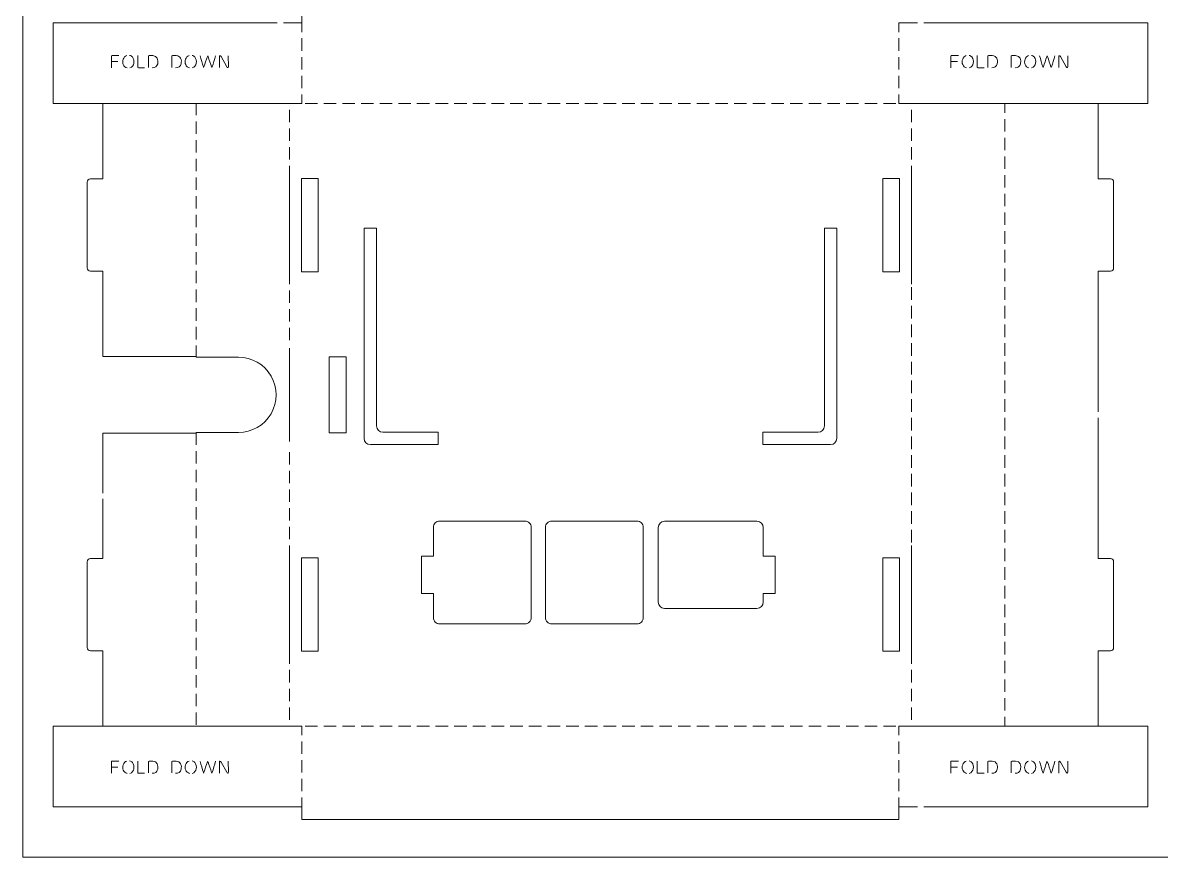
# Model space of a CAD drawing. Header units: inches. Extents: x -9 to 9, y -9 to 9.
# Drawn here: x -9 to -1.79, y -9 to -3.72 of the extents above; entities that cross this region are included whole.
import ezdxf

# ---------------------------------------------------------------- set-up
doc = ezdxf.new("R2010")
doc.units = ezdxf.units.IN
doc.header["$MEASUREMENT"] = 0
doc.layers.add('Layer 2', color=7, linetype='Continuous')

msp = doc.modelspace()

# ---------------------------------------------------------------- linework, layer by layer
at = {"layer": 'Layer 2', "color": 1, "lineweight": 0}
msp.add_lwpolyline([(-9, -9), (9, -9), (9, 9), (-9, 9), (-9, -9)], close=True, dxfattribs=at)
for points in [[(-7.2325, -3.7216), (-7.2325, -3.7216), (-7.2325, -3.6425), (-7.2325, -3.6425)], [(-8.8073, -3.7216), (-8.8073, -3.7216), (-7.39, -3.7216), (-7.39, -3.7216)], [(-8.8073, -4.233), (-8.8073, -4.233), (-8.8073, -3.7216), (-8.8073, -3.7216)], [(-7.3506, -3.7216), (-7.3506, -3.7216), (-7.2325, -3.7216), (-7.2325, -3.7216)], [(-7.2325, -3.7805), (-7.2325, -3.7805), (-7.2325, -3.7216), (-7.2325, -3.7216)], [(-3.4537, -3.7805), (-3.4537, -3.7805), (-3.4537, -3.7216), (-3.4537, -3.7216)], [(-3.4537, -3.7216), (-3.4537, -3.7216), (-3.3356, -3.7216), (-3.3356, -3.7216)], [(-3.2963, -3.7216), (-3.2963, -3.7216), (-1.8789, -3.7216), (-1.8789, -3.7216)], [(-1.8789, -3.7216), (-1.8789, -3.7216), (-1.8789, -4.233), (-1.8789, -4.233)], [(-7.2325, -3.8986), (-7.2325, -3.8986), (-7.2325, -3.8198), (-7.2325, -3.8198)], [(-3.4537, -3.8986), (-3.4537, -3.8986), (-3.4537, -3.8198), (-3.4537, -3.8198)], [(-7.2325, -4.0167), (-7.2325, -4.0167), (-7.2325, -3.938), (-7.2325, -3.938)], [(-3.4537, -4.0167), (-3.4537, -4.0167), (-3.4537, -3.938), (-3.4537, -3.938)], [(-8.3972, -3.9666), (-8.4094, -3.9666), (-8.4216, -3.9666), (-8.4339, -3.9666)], [(-3.0837, -3.9666), (-3.0959, -3.9666), (-3.1081, -3.9666), (-3.1203, -3.9666)], [(-7.2325, -4.1348), (-7.2325, -4.1348), (-7.2325, -4.0561), (-7.2325, -4.0561)], [(-3.4537, -4.1348), (-3.4537, -4.1348), (-3.4537, -4.0561), (-3.4537, -4.0561)], [(-7.2325, -4.233), (-7.2325, -4.233), (-7.2325, -4.1742), (-7.2325, -4.1742)], [(-3.4537, -4.233), (-3.4537, -4.233), (-3.4537, -4.1742), (-3.4537, -4.1742)], [(-8.8073, -4.233), (-8.8073, -4.233), (-7.2325, -4.233), (-7.2325, -4.233)], [(-8.4935, -4.233), (-8.4935, -4.233), (-8.4935, -4.7094), (-8.4935, -4.7094)], [(-7.9029, -4.3067), (-7.9029, -4.3067), (-7.9029, -4.233), (-7.9029, -4.233)], [(-7.9018, -4.233), (-7.9018, -4.233), (-7.9022, -4.233), (-7.9022, -4.233)], [(-7.2132, -4.233), (-7.2132, -4.233), (-7.1344, -4.233), (-7.1344, -4.233)], [(-7.0951, -4.233), (-7.0951, -4.233), (-7.0163, -4.233), (-7.0163, -4.233)], [(-6.977, -4.233), (-6.977, -4.233), (-6.8982, -4.233), (-6.8982, -4.233)], [(-6.8589, -4.233), (-6.8589, -4.233), (-6.7801, -4.233), (-6.7801, -4.233)], [(-6.7407, -4.233), (-6.7407, -4.233), (-6.662, -4.233), (-6.662, -4.233)], [(-6.6226, -4.233), (-6.6226, -4.233), (-6.5439, -4.233), (-6.5439, -4.233)], [(-6.5045, -4.233), (-6.5045, -4.233), (-6.4258, -4.233), (-6.4258, -4.233)], [(-6.3864, -4.233), (-6.3864, -4.233), (-6.3077, -4.233), (-6.3077, -4.233)], [(-6.2683, -4.233), (-6.2683, -4.233), (-6.1896, -4.233), (-6.1896, -4.233)], [(-6.1502, -4.233), (-6.1502, -4.233), (-6.0715, -4.233), (-6.0715, -4.233)], [(-6.0321, -4.233), (-6.0321, -4.233), (-5.9533, -4.233), (-5.9533, -4.233)], [(-5.914, -4.233), (-5.914, -4.233), (-5.8352, -4.233), (-5.8352, -4.233)], [(-5.7959, -4.233), (-5.7959, -4.233), (-5.7171, -4.233), (-5.7171, -4.233)], [(-5.6778, -4.233), (-5.6778, -4.233), (-5.599, -4.233), (-5.599, -4.233)], [(-5.5596, -4.233), (-5.5596, -4.233), (-5.4809, -4.233), (-5.4809, -4.233)], [(-5.4415, -4.233), (-5.4415, -4.233), (-5.3628, -4.233), (-5.3628, -4.233)], [(-5.3234, -4.233), (-5.3234, -4.233), (-5.2447, -4.233), (-5.2447, -4.233)], [(-5.2053, -4.233), (-5.2053, -4.233), (-5.1266, -4.233), (-5.1266, -4.233)], [(-5.0872, -4.233), (-5.0872, -4.233), (-5.0085, -4.233), (-5.0085, -4.233)], [(-4.9691, -4.233), (-4.9691, -4.233), (-4.8904, -4.233), (-4.8904, -4.233)], [(-4.851, -4.233), (-4.851, -4.233), (-4.7722, -4.233), (-4.7722, -4.233)], [(-4.7329, -4.233), (-4.7329, -4.233), (-4.6541, -4.233), (-4.6541, -4.233)], [(-4.6148, -4.233), (-4.6148, -4.233), (-4.536, -4.233), (-4.536, -4.233)], [(-4.4966, -4.233), (-4.4966, -4.233), (-4.4179, -4.233), (-4.4179, -4.233)], [(-4.3785, -4.233), (-4.3785, -4.233), (-4.2998, -4.233), (-4.2998, -4.233)], [(-4.2604, -4.233), (-4.2604, -4.233), (-4.1817, -4.233), (-4.1817, -4.233)], [(-4.1423, -4.233), (-4.1423, -4.233), (-4.0636, -4.233), (-4.0636, -4.233)], [(-4.0242, -4.233), (-4.0242, -4.233), (-3.9455, -4.233), (-3.9455, -4.233)], [(-3.9061, -4.233), (-3.9061, -4.233), (-3.8274, -4.233), (-3.8274, -4.233)], [(-3.788, -4.233), (-3.788, -4.233), (-3.7092, -4.233), (-3.7092, -4.233)], [(-3.6699, -4.233), (-3.6699, -4.233), (-3.5911, -4.233), (-3.5911, -4.233)], [(-3.5518, -4.233), (-3.5518, -4.233), (-3.473, -4.233), (-3.473, -4.233)], [(-3.4537, -4.233), (-3.4537, -4.233), (-1.8789, -4.233), (-1.8789, -4.233)], [(-2.7848, -4.233), (-2.7848, -4.233), (-2.7844, -4.233), (-2.7844, -4.233)], [(-2.7837, -4.2921), (-2.7837, -4.2921), (-2.7837, -4.233), (-2.7837, -4.233)], [(-2.1931, -4.233), (-2.1931, -4.233), (-2.1931, -4.7094), (-2.1931, -4.7094)], [(-7.3116, -4.3511), (-7.3116, -4.3511), (-7.3116, -4.2724), (-7.3116, -4.2724)], [(-3.3746, -4.3511), (-3.3746, -4.3511), (-3.3746, -4.2724), (-3.3746, -4.2724)], [(-7.9029, -4.4248), (-7.9029, -4.4248), (-7.9029, -4.3461), (-7.9029, -4.3461)], [(-7.3116, -4.4693), (-7.3116, -4.4693), (-7.3116, -4.3905), (-7.3116, -4.3905)], [(-3.3746, -4.4693), (-3.3746, -4.4693), (-3.3746, -4.3905), (-3.3746, -4.3905)], [(-2.7837, -4.4102), (-2.7837, -4.4102), (-2.7837, -4.3315), (-2.7837, -4.3315)], [(-7.9029, -4.5429), (-7.9029, -4.5429), (-7.9029, -4.4642), (-7.9029, -4.4642)], [(-2.7837, -4.5283), (-2.7837, -4.5283), (-2.7837, -4.4496), (-2.7837, -4.4496)], [(-7.3116, -4.5874), (-7.3116, -4.5874), (-7.3116, -4.5086), (-7.3116, -4.5086)], [(-3.3746, -4.5874), (-3.3746, -4.5874), (-3.3746, -4.5086), (-3.3746, -4.5086)], [(-7.9029, -4.661), (-7.9029, -4.661), (-7.9029, -4.5823), (-7.9029, -4.5823)], [(-2.7837, -4.6464), (-2.7837, -4.6464), (-2.7837, -4.5677), (-2.7837, -4.5677)], [(-7.3116, -4.6267), (-7.3116, -4.6267), (-7.3116, -5.3748), (-7.3116, -5.3748)], [(-3.3746, -4.6267), (-3.3746, -4.6267), (-3.3746, -5.3748), (-3.3746, -5.3748)], [(-8.5919, -5.2724), (-8.5919, -5.2724), (-8.5919, -4.7291), (-8.5919, -4.7291)], [(-8.5722, -4.7094), (-8.5722, -4.7094), (-8.4935, -4.7094), (-8.4935, -4.7094)], [(-7.9029, -4.7791), (-7.9029, -4.7791), (-7.9029, -4.7004), (-7.9029, -4.7004)], [(-7.1297, -4.7055), (-7.1297, -4.7055), (-7.236, -4.7055), (-7.236, -4.7055)], [(-7.236, -4.7055), (-7.236, -4.7055), (-7.236, -5.296), (-7.236, -5.296)], [(-7.1297, -5.296), (-7.1297, -5.296), (-7.1297, -4.7055), (-7.1297, -4.7055)], [(-3.4502, -4.7055), (-3.4502, -4.7055), (-3.5565, -4.7055), (-3.5565, -4.7055)], [(-3.5565, -5.296), (-3.5565, -5.296), (-3.5565, -4.7055), (-3.5565, -4.7055)], [(-3.4502, -4.7055), (-3.4502, -4.7055), (-3.4502, -5.296), (-3.4502, -5.296)], [(-2.7837, -4.7645), (-2.7837, -4.7645), (-2.7837, -4.6858), (-2.7837, -4.6858)], [(-2.1144, -4.7094), (-2.1144, -4.7094), (-2.1931, -4.7094), (-2.1931, -4.7094)], [(-2.0947, -5.2724), (-2.0947, -5.2724), (-2.0947, -4.7291), (-2.0947, -4.7291)], [(-7.9029, -4.8973), (-7.9029, -4.8973), (-7.9029, -4.8185), (-7.9029, -4.8185)], [(-2.7837, -4.8826), (-2.7837, -4.8826), (-2.7837, -4.8039), (-2.7837, -4.8039)], [(-7.9029, -5.0154), (-7.9029, -5.0154), (-7.9029, -4.9366), (-7.9029, -4.9366)], [(-2.7837, -5.0007), (-2.7837, -5.0007), (-2.7837, -4.922), (-2.7837, -4.922)], [(-6.8392, -5.0204), (-6.8392, -5.0204), (-6.7604, -5.0204), (-6.7604, -5.0204)], [(-6.8392, -5.0204), (-6.8392, -5.0204), (-6.8392, -6.3509), (-6.8392, -6.3509)], [(-6.7604, -6.2721), (-6.7604, -6.2721), (-6.7604, -5.0204), (-6.7604, -5.0204)], [(-3.9258, -5.0204), (-3.9258, -5.0204), (-3.847, -5.0204), (-3.847, -5.0204)], [(-3.9258, -5.0204), (-3.9258, -5.0204), (-3.9258, -6.2721), (-3.9258, -6.2721)], [(-3.847, -6.3509), (-3.847, -6.3509), (-3.847, -5.0204), (-3.847, -5.0204)], [(-2.7837, -5.1189), (-2.7837, -5.1189), (-2.7837, -5.0401), (-2.7837, -5.0401)], [(-7.9029, -5.1335), (-7.9029, -5.1335), (-7.9029, -5.0547), (-7.9029, -5.0547)], [(-7.9029, -5.2516), (-7.9029, -5.2516), (-7.9029, -5.1729), (-7.9029, -5.1729)], [(-2.7837, -5.237), (-2.7837, -5.237), (-2.7837, -5.1582), (-2.7837, -5.1582)], [(-8.4935, -5.2921), (-8.4935, -5.2921), (-8.5722, -5.2921), (-8.5722, -5.2921)], [(-8.4935, -5.2921), (-8.4935, -5.2921), (-8.4935, -5.8322), (-8.4935, -5.8322)], [(-7.9029, -5.3697), (-7.9029, -5.3697), (-7.9029, -5.291), (-7.9029, -5.291)], [(-7.236, -5.296), (-7.236, -5.296), (-7.1297, -5.296), (-7.1297, -5.296)], [(-3.5565, -5.296), (-3.5565, -5.296), (-3.4502, -5.296), (-3.4502, -5.296)], [(-2.7837, -5.3551), (-2.7837, -5.3551), (-2.7837, -5.2763), (-2.7837, -5.2763)], [(-2.1931, -5.2921), (-2.1931, -5.2921), (-2.1931, -6.1819), (-2.1931, -6.1819)], [(-2.1931, -5.2921), (-2.1931, -5.2921), (-2.1144, -5.2921), (-2.1144, -5.2921)], [(-3.3746, -5.4732), (-3.3746, -5.4732), (-3.3746, -5.3944), (-3.3746, -5.3944)], [(-2.7837, -5.4732), (-2.7837, -5.4732), (-2.7837, -5.3944), (-2.7837, -5.3944)], [(-7.9029, -5.4878), (-7.9029, -5.4878), (-7.9029, -5.4091), (-7.9029, -5.4091)], [(-7.3116, -5.4929), (-7.3116, -5.4929), (-7.3116, -5.4141), (-7.3116, -5.4141)], [(-7.9029, -5.6059), (-7.9029, -5.6059), (-7.9029, -5.5272), (-7.9029, -5.5272)], [(-7.3116, -5.611), (-7.3116, -5.611), (-7.3116, -5.5322), (-7.3116, -5.5322)], [(-3.3746, -5.5913), (-3.3746, -5.5913), (-3.3746, -5.5126), (-3.3746, -5.5126)], [(-2.7837, -5.5913), (-2.7837, -5.5913), (-2.7837, -5.5126), (-2.7837, -5.5126)], [(-7.9029, -5.724), (-7.9029, -5.724), (-7.9029, -5.6453), (-7.9029, -5.6453)], [(-7.3116, -5.7291), (-7.3116, -5.7291), (-7.3116, -5.6504), (-7.3116, -5.6504)], [(-3.3746, -5.7094), (-3.3746, -5.7094), (-3.3746, -5.6307), (-3.3746, -5.6307)], [(-2.7837, -5.7094), (-2.7837, -5.7094), (-2.7837, -5.6307), (-2.7837, -5.6307)], [(-7.9029, -5.8371), (-7.9029, -5.8371), (-7.9029, -5.7634), (-7.9029, -5.7634)], [(-3.3746, -5.8275), (-3.3746, -5.8275), (-3.3746, -5.7488), (-3.3746, -5.7488)], [(-2.7837, -5.8275), (-2.7837, -5.8275), (-2.7837, -5.7488), (-2.7837, -5.7488)], [(-7.9029, -5.8322), (-7.9029, -5.8322), (-8.4935, -5.8322), (-8.4935, -5.8322)], [(-7.6344, -5.8371), (-7.6344, -5.8371), (-7.9029, -5.8371), (-7.9029, -5.8371)], [(-7.3116, -6.3705), (-7.3116, -6.3705), (-7.3116, -5.78), (-7.3116, -5.78)], [(-7.0606, -5.8351), (-7.0606, -5.8351), (-7.0606, -6.3154), (-7.0606, -6.3154)], [(-7.0606, -5.8351), (-7.0606, -5.8351), (-6.9524, -5.8351), (-6.9524, -5.8351)], [(-6.9524, -5.8351), (-6.9524, -5.8351), (-6.9524, -6.3154), (-6.9524, -6.3154)], [(-3.3746, -5.9456), (-3.3746, -5.9456), (-3.3746, -5.8669), (-3.3746, -5.8669)], [(-2.7837, -5.9456), (-2.7837, -5.9456), (-2.7837, -5.8669), (-2.7837, -5.8669)], [(-3.3746, -6.0637), (-3.3746, -6.0637), (-3.3746, -5.985), (-3.3746, -5.985)], [(-2.7837, -6.0637), (-2.7837, -6.0637), (-2.7837, -5.985), (-2.7837, -5.985)], [(-3.3746, -6.1819), (-3.3746, -6.1819), (-3.3746, -6.1031), (-3.3746, -6.1031)], [(-2.7837, -6.1819), (-2.7837, -6.1819), (-2.7837, -6.1031), (-2.7837, -6.1031)], [(-3.3746, -6.3), (-3.3746, -6.3), (-3.3746, -6.2212), (-3.3746, -6.2212)], [(-2.7837, -6.3), (-2.7837, -6.3), (-2.7837, -6.2212), (-2.7837, -6.2212)], [(-2.1931, -6.2212), (-2.1931, -6.2212), (-2.1931, -7.111), (-2.1931, -7.111)], [(-8.4931, -6.3184), (-8.4931, -6.3184), (-8.4931, -6.6974), (-8.4931, -6.6974)], [(-8.4931, -6.3184), (-8.4931, -6.3184), (-7.9029, -6.3184), (-7.9029, -6.3184)], [(-7.9029, -6.3132), (-7.9029, -6.3132), (-7.6344, -6.3134), (-7.6344, -6.3134)], [(-7.9029, -6.3919), (-7.9029, -6.3919), (-7.9029, -6.3132), (-7.9029, -6.3132)], [(-6.9524, -6.3154), (-6.9524, -6.3154), (-7.0606, -6.3154), (-7.0606, -6.3154)], [(-6.7604, -6.2721), (-6.7604, -6.2939), (-6.7428, -6.3115), (-6.7211, -6.3115)], [(-6.7211, -6.3115), (-6.7211, -6.3115), (-6.3701, -6.3115), (-6.3701, -6.3115)], [(-6.3701, -6.3902), (-6.3701, -6.3902), (-6.3701, -6.3115), (-6.3701, -6.3115)], [(-4.3161, -6.3115), (-4.3161, -6.3115), (-3.9652, -6.3115), (-3.9652, -6.3115)], [(-4.3161, -6.3115), (-4.3161, -6.3115), (-4.3161, -6.3902), (-4.3161, -6.3902)], [(-3.9652, -6.3115), (-3.9434, -6.3115), (-3.9258, -6.2939), (-3.9258, -6.2721)], [(-3.3746, -6.4181), (-3.3746, -6.4181), (-3.3746, -6.3393), (-3.3746, -6.3393)], [(-2.7837, -6.4181), (-2.7837, -6.4181), (-2.7837, -6.3393), (-2.7837, -6.3393)], [(-6.8392, -6.3509), (-6.8392, -6.3726), (-6.8215, -6.3902), (-6.7998, -6.3902)], [(-6.3701, -6.3902), (-6.3701, -6.3902), (-6.7998, -6.3902), (-6.7998, -6.3902)], [(-3.8864, -6.3902), (-3.8864, -6.3902), (-4.3161, -6.3902), (-4.3161, -6.3902)], [(-3.8864, -6.3902), (-3.8647, -6.3902), (-3.847, -6.3726), (-3.847, -6.3509)], [(-7.9029, -6.51), (-7.9029, -6.51), (-7.9029, -6.4313), (-7.9029, -6.4313)], [(-7.3116, -6.5165), (-7.3116, -6.5165), (-7.3116, -6.4378), (-7.3116, -6.4378)], [(-3.3746, -6.5362), (-3.3746, -6.5362), (-3.3746, -6.4574), (-3.3746, -6.4574)], [(-2.7837, -6.5362), (-2.7837, -6.5362), (-2.7837, -6.4574), (-2.7837, -6.4574)], [(-7.9029, -6.6281), (-7.9029, -6.6281), (-7.9029, -6.5494), (-7.9029, -6.5494)], [(-7.3116, -6.6346), (-7.3116, -6.6346), (-7.3116, -6.5559), (-7.3116, -6.5559)], [(-3.3746, -6.6543), (-3.3746, -6.6543), (-3.3746, -6.5756), (-3.3746, -6.5756)], [(-2.7837, -6.6543), (-2.7837, -6.6543), (-2.7837, -6.5756), (-2.7837, -6.5756)], [(-7.9029, -6.7463), (-7.9029, -6.7463), (-7.9029, -6.6675), (-7.9029, -6.6675)], [(-7.3116, -6.7527), (-7.3116, -6.7527), (-7.3116, -6.674), (-7.3116, -6.674)], [(-3.3746, -6.7724), (-3.3746, -6.7724), (-3.3746, -6.6937), (-3.3746, -6.6937)], [(-2.7837, -6.7724), (-2.7837, -6.7724), (-2.7837, -6.6937), (-2.7837, -6.6937)], [(-8.4931, -6.7319), (-8.4931, -6.7319), (-8.4931, -7.111), (-8.4931, -7.111)], [(-7.9029, -6.8644), (-7.9029, -6.8644), (-7.9029, -6.7856), (-7.9029, -6.7856)], [(-7.3116, -6.8708), (-7.3116, -6.8708), (-7.3116, -6.7921), (-7.3116, -6.7921)], [(-3.3746, -6.8905), (-3.3746, -6.8905), (-3.3746, -6.8118), (-3.3746, -6.8118)], [(-2.7837, -6.8905), (-2.7837, -6.8905), (-2.7837, -6.8118), (-2.7837, -6.8118)], [(-7.9029, -6.9825), (-7.9029, -6.9825), (-7.9029, -6.9037), (-7.9029, -6.9037)], [(-7.3116, -6.9889), (-7.3116, -6.9889), (-7.3116, -6.9102), (-7.3116, -6.9102)], [(-6.4001, -6.9133), (-6.4001, -6.9133), (-6.4001, -7.0952), (-6.4001, -7.0952)], [(-6.3607, -6.874), (-6.3607, -6.874), (-5.8213, -6.874), (-5.8213, -6.874)], [(-5.782, -7.4842), (-5.782, -7.4842), (-5.782, -6.9133), (-5.782, -6.9133)], [(-5.6909, -6.9133), (-5.6909, -6.9133), (-5.6909, -7.4842), (-5.6909, -7.4842)], [(-5.6515, -6.874), (-5.6515, -6.874), (-5.1122, -6.874), (-5.1122, -6.874)], [(-5.0728, -7.4842), (-5.0728, -7.4842), (-5.0728, -6.9133), (-5.0728, -6.9133)], [(-4.9385, -6.8748), (-4.9602, -6.8748), (-4.9778, -6.8924), (-4.9778, -6.9141)], [(-4.9778, -6.9141), (-4.9778, -6.9141), (-4.9778, -7.3866), (-4.9778, -7.3866)], [(-4.9385, -6.8748), (-4.9385, -6.8748), (-4.3526, -6.8748), (-4.3526, -6.8748)], [(-4.3133, -6.9141), (-4.3133, -6.8924), (-4.3309, -6.8748), (-4.3526, -6.8748)], [(-4.3133, -7.0952), (-4.3133, -7.0952), (-4.3133, -6.9141), (-4.3133, -6.9141)], [(-3.3746, -7.0086), (-3.3746, -7.0086), (-3.3746, -6.9299), (-3.3746, -6.9299)], [(-2.7837, -7.0086), (-2.7837, -7.0086), (-2.7837, -6.9299), (-2.7837, -6.9299)], [(-7.9029, -7.1006), (-7.9029, -7.1006), (-7.9029, -7.0218), (-7.9029, -7.0218)], [(-7.3116, -7.0283), (-7.3116, -7.0283), (-7.3116, -7.7763), (-7.3116, -7.7763)], [(-3.3746, -7.0283), (-3.3746, -7.0283), (-3.3746, -7.7763), (-3.3746, -7.7763)], [(-2.7837, -7.1267), (-2.7837, -7.1267), (-2.7837, -7.048), (-2.7837, -7.048)], [(-8.5915, -7.674), (-8.5915, -7.674), (-8.5915, -7.1307), (-8.5915, -7.1307)], [(-8.5718, -7.111), (-8.5718, -7.111), (-8.4931, -7.111), (-8.4931, -7.111)], [(-7.1297, -7.107), (-7.1297, -7.107), (-7.236, -7.107), (-7.236, -7.107)], [(-7.236, -7.6976), (-7.236, -7.6976), (-7.236, -7.107), (-7.236, -7.107)], [(-7.1297, -7.6976), (-7.1297, -7.6976), (-7.1297, -7.107), (-7.1297, -7.107)], [(-6.476, -7.0952), (-6.476, -7.0952), (-6.476, -7.3326), (-6.476, -7.3326)], [(-6.476, -7.0952), (-6.476, -7.0952), (-6.4001, -7.0952), (-6.4001, -7.0952)], [(-4.3133, -7.0952), (-4.3133, -7.0952), (-4.2373, -7.0952), (-4.2373, -7.0952)], [(-4.2373, -7.3326), (-4.2373, -7.3326), (-4.2373, -7.0952), (-4.2373, -7.0952)], [(-3.4502, -7.107), (-3.4502, -7.107), (-3.5565, -7.107), (-3.5565, -7.107)], [(-3.5565, -7.6976), (-3.5565, -7.6976), (-3.5565, -7.107), (-3.5565, -7.107)], [(-3.4502, -7.107), (-3.4502, -7.107), (-3.4502, -7.6976), (-3.4502, -7.6976)], [(-2.1144, -7.111), (-2.1144, -7.111), (-2.1931, -7.111), (-2.1931, -7.111)], [(-2.0947, -7.674), (-2.0947, -7.674), (-2.0947, -7.1307), (-2.0947, -7.1307)], [(-7.9029, -7.2187), (-7.9029, -7.2187), (-7.9029, -7.14), (-7.9029, -7.14)], [(-2.7837, -7.2448), (-2.7837, -7.2448), (-2.7837, -7.1661), (-2.7837, -7.1661)], [(-7.9029, -7.3368), (-7.9029, -7.3368), (-7.9029, -7.2581), (-7.9029, -7.2581)], [(-6.4001, -7.3326), (-6.4001, -7.3326), (-6.476, -7.3326), (-6.476, -7.3326)], [(-6.4001, -7.3326), (-6.4001, -7.3326), (-6.4001, -7.4842), (-6.4001, -7.4842)], [(-4.3133, -7.3866), (-4.3133, -7.3866), (-4.3133, -7.3326), (-4.3133, -7.3326)], [(-4.2373, -7.3326), (-4.2373, -7.3326), (-4.3133, -7.3326), (-4.3133, -7.3326)], [(-2.7837, -7.363), (-2.7837, -7.363), (-2.7837, -7.2842), (-2.7837, -7.2842)], [(-7.9029, -7.4549), (-7.9029, -7.4549), (-7.9029, -7.3762), (-7.9029, -7.3762)], [(-4.9778, -7.3866), (-4.9778, -7.4083), (-4.9602, -7.4259), (-4.9385, -7.4259)], [(-4.3526, -7.4259), (-4.3309, -7.4259), (-4.3133, -7.4083), (-4.3133, -7.3866)], [(-2.7837, -7.4811), (-2.7837, -7.4811), (-2.7837, -7.4023), (-2.7837, -7.4023)], [(-7.9029, -7.573), (-7.9029, -7.573), (-7.9029, -7.4943), (-7.9029, -7.4943)], [(-4.3526, -7.4259), (-4.3526, -7.4259), (-4.9385, -7.4259), (-4.9385, -7.4259)], [(-5.8213, -7.5236), (-5.8213, -7.5236), (-6.3607, -7.5236), (-6.3607, -7.5236)], [(-5.1122, -7.5236), (-5.1122, -7.5236), (-5.6515, -7.5236), (-5.6515, -7.5236)], [(-2.7837, -7.5992), (-2.7837, -7.5992), (-2.7837, -7.5204), (-2.7837, -7.5204)], [(-7.9029, -7.6911), (-7.9029, -7.6911), (-7.9029, -7.6124), (-7.9029, -7.6124)], [(-2.7837, -7.7173), (-2.7837, -7.7173), (-2.7837, -7.6385), (-2.7837, -7.6385)], [(-8.4931, -7.6937), (-8.4931, -7.6937), (-8.5718, -7.6937), (-8.5718, -7.6937)], [(-8.4931, -7.6937), (-8.4931, -7.6937), (-8.4931, -8.17), (-8.4931, -8.17)], [(-7.236, -7.6976), (-7.236, -7.6976), (-7.1297, -7.6976), (-7.1297, -7.6976)], [(-3.5565, -7.6976), (-3.5565, -7.6976), (-3.4502, -7.6976), (-3.4502, -7.6976)], [(-2.1935, -7.6937), (-2.1935, -7.6937), (-2.1935, -8.17), (-2.1935, -8.17)], [(-2.1935, -7.6937), (-2.1935, -7.6937), (-2.1144, -7.6937), (-2.1144, -7.6937)], [(-7.9029, -7.8092), (-7.9029, -7.8092), (-7.9029, -7.7305), (-7.9029, -7.7305)], [(-2.7837, -7.8354), (-2.7837, -7.8354), (-2.7837, -7.7567), (-2.7837, -7.7567)], [(-7.9029, -7.9274), (-7.9029, -7.9274), (-7.9029, -7.8486), (-7.9029, -7.8486)], [(-7.3116, -7.8944), (-7.3116, -7.8944), (-7.3116, -7.8157), (-7.3116, -7.8157)], [(-3.3746, -7.8944), (-3.3746, -7.8944), (-3.3746, -7.8157), (-3.3746, -7.8157)], [(-2.7837, -7.9535), (-2.7837, -7.9535), (-2.7837, -7.8748), (-2.7837, -7.8748)], [(-7.9029, -8.0455), (-7.9029, -8.0455), (-7.9029, -7.9667), (-7.9029, -7.9667)], [(-7.3116, -8.0126), (-7.3116, -8.0126), (-7.3116, -7.9338), (-7.3116, -7.9338)], [(-3.3746, -8.0126), (-3.3746, -8.0126), (-3.3746, -7.9338), (-3.3746, -7.9338)], [(-2.7837, -8.0716), (-2.7837, -8.0716), (-2.7837, -7.9929), (-2.7837, -7.9929)], [(-7.3116, -8.1307), (-7.3116, -8.1307), (-7.3116, -8.0519), (-7.3116, -8.0519)], [(-3.3746, -8.1307), (-3.3746, -8.1307), (-3.3746, -8.0519), (-3.3746, -8.0519)], [(-7.9029, -8.1636), (-7.9029, -8.1636), (-7.9029, -8.0848), (-7.9029, -8.0848)], [(-2.7837, -8.17), (-2.7837, -8.17), (-2.7837, -8.111), (-2.7837, -8.111)], [(-8.8073, -8.17), (-8.8073, -8.17), (-7.2325, -8.17), (-7.2325, -8.17)], [(-8.8073, -8.17), (-8.8073, -8.17), (-8.8073, -8.6815), (-8.8073, -8.6815)], [(-7.312, -8.17), (-7.312, -8.17), (-7.3116, -8.17), (-7.3116, -8.17)], [(-7.2325, -8.2289), (-7.2325, -8.2289), (-7.2325, -8.17), (-7.2325, -8.17)], [(-7.2132, -8.17), (-7.2132, -8.17), (-7.1344, -8.17), (-7.1344, -8.17)], [(-7.0951, -8.17), (-7.0951, -8.17), (-7.0163, -8.17), (-7.0163, -8.17)], [(-6.977, -8.17), (-6.977, -8.17), (-6.8982, -8.17), (-6.8982, -8.17)], [(-6.8589, -8.17), (-6.8589, -8.17), (-6.7801, -8.17), (-6.7801, -8.17)], [(-6.7407, -8.17), (-6.7407, -8.17), (-6.662, -8.17), (-6.662, -8.17)], [(-6.6226, -8.17), (-6.6226, -8.17), (-6.5439, -8.17), (-6.5439, -8.17)], [(-6.5045, -8.17), (-6.5045, -8.17), (-6.4258, -8.17), (-6.4258, -8.17)], [(-6.3864, -8.17), (-6.3864, -8.17), (-6.3077, -8.17), (-6.3077, -8.17)], [(-6.2683, -8.17), (-6.2683, -8.17), (-6.1896, -8.17), (-6.1896, -8.17)], [(-6.1502, -8.17), (-6.1502, -8.17), (-6.0715, -8.17), (-6.0715, -8.17)], [(-6.0321, -8.17), (-6.0321, -8.17), (-5.9533, -8.17), (-5.9533, -8.17)], [(-5.914, -8.17), (-5.914, -8.17), (-5.8352, -8.17), (-5.8352, -8.17)], [(-5.7959, -8.17), (-5.7959, -8.17), (-5.7171, -8.17), (-5.7171, -8.17)], [(-5.6778, -8.17), (-5.6778, -8.17), (-5.599, -8.17), (-5.599, -8.17)], [(-5.5596, -8.17), (-5.5596, -8.17), (-5.4809, -8.17), (-5.4809, -8.17)], [(-5.4415, -8.17), (-5.4415, -8.17), (-5.3628, -8.17), (-5.3628, -8.17)], [(-5.3234, -8.17), (-5.3234, -8.17), (-5.2447, -8.17), (-5.2447, -8.17)], [(-5.2053, -8.17), (-5.2053, -8.17), (-5.1266, -8.17), (-5.1266, -8.17)], [(-5.0872, -8.17), (-5.0872, -8.17), (-5.0085, -8.17), (-5.0085, -8.17)], [(-4.9691, -8.17), (-4.9691, -8.17), (-4.8904, -8.17), (-4.8904, -8.17)], [(-4.851, -8.17), (-4.851, -8.17), (-4.7722, -8.17), (-4.7722, -8.17)], [(-4.7329, -8.17), (-4.7329, -8.17), (-4.6541, -8.17), (-4.6541, -8.17)], [(-4.6148, -8.17), (-4.6148, -8.17), (-4.536, -8.17), (-4.536, -8.17)], [(-4.4966, -8.17), (-4.4966, -8.17), (-4.4179, -8.17), (-4.4179, -8.17)], [(-4.3785, -8.17), (-4.3785, -8.17), (-4.2998, -8.17), (-4.2998, -8.17)], [(-4.2604, -8.17), (-4.2604, -8.17), (-4.1817, -8.17), (-4.1817, -8.17)], [(-4.1423, -8.17), (-4.1423, -8.17), (-4.0636, -8.17), (-4.0636, -8.17)], [(-4.0242, -8.17), (-4.0242, -8.17), (-3.9455, -8.17), (-3.9455, -8.17)], [(-3.9061, -8.17), (-3.9061, -8.17), (-3.8274, -8.17), (-3.8274, -8.17)], [(-3.788, -8.17), (-3.788, -8.17), (-3.7092, -8.17), (-3.7092, -8.17)], [(-3.6699, -8.17), (-3.6699, -8.17), (-3.5911, -8.17), (-3.5911, -8.17)], [(-3.5518, -8.17), (-3.5518, -8.17), (-3.473, -8.17), (-3.473, -8.17)], [(-3.4537, -8.17), (-3.4537, -8.17), (-1.8789, -8.17), (-1.8789, -8.17)], [(-3.4537, -8.2289), (-3.4537, -8.2289), (-3.4537, -8.17), (-3.4537, -8.17)], [(-3.3746, -8.17), (-3.3746, -8.17), (-3.375, -8.17), (-3.375, -8.17)], [(-3.3748, -8.17), (-3.3748, -8.17), (-3.3744, -8.17), (-3.3744, -8.17)], [(-1.8789, -8.6815), (-1.8789, -8.6815), (-1.8789, -8.17), (-1.8789, -8.17)], [(-7.2325, -8.347), (-7.2325, -8.347), (-7.2325, -8.2683), (-7.2325, -8.2683)], [(-3.4537, -8.347), (-3.4537, -8.347), (-3.4537, -8.2683), (-3.4537, -8.2683)], [(-8.3972, -8.4297), (-8.4094, -8.4297), (-8.4216, -8.4297), (-8.4339, -8.4297)], [(-7.2325, -8.4651), (-7.2325, -8.4651), (-7.2325, -8.3864), (-7.2325, -8.3864)], [(-3.4537, -8.4651), (-3.4537, -8.4651), (-3.4537, -8.3864), (-3.4537, -8.3864)], [(-3.0837, -8.4297), (-3.0959, -8.4297), (-3.1081, -8.4297), (-3.1203, -8.4297)], [(-7.2325, -8.5832), (-7.2325, -8.5832), (-7.2325, -8.5045), (-7.2325, -8.5045)], [(-3.4537, -8.5832), (-3.4537, -8.5832), (-3.4537, -8.5045), (-3.4537, -8.5045)], [(-7.2325, -8.6815), (-7.2325, -8.6815), (-7.2325, -8.6226), (-7.2325, -8.6226)], [(-3.4537, -8.6815), (-3.4537, -8.6815), (-3.4537, -8.6226), (-3.4537, -8.6226)], [(-8.8073, -8.6815), (-8.8073, -8.6815), (-7.2325, -8.6815), (-7.2325, -8.6815)], [(-7.2325, -8.6815), (-7.2325, -8.6815), (-7.2325, -8.7606), (-7.2325, -8.7606)], [(-3.4537, -8.6815), (-3.4537, -8.6815), (-3.3356, -8.6815), (-3.3356, -8.6815)], [(-3.4537, -8.6817), (-3.4537, -8.6817), (-3.4537, -8.7606), (-3.4537, -8.7606)], [(-3.2963, -8.6815), (-3.2963, -8.6815), (-1.8789, -8.6815), (-1.8789, -8.6815)], [(-7.2325, -8.7606), (-7.2325, -8.7606), (-3.4537, -8.7606), (-3.4537, -8.7606)]]:
    msp.add_open_spline(points, degree=3, dxfattribs=at)
for points, knots in [([(-8.4383, -4.006), (-8.4383, -3.9812), (-8.4383, -3.9565), (-8.4384, -3.9318), (-8.4384, -3.9318), (-8.4384, -3.9287), (-8.4363, -3.9289), (-8.4339, -3.9289), (-8.4339, -3.9289), (-8.4196, -3.9289), (-8.4054, -3.9289), (-8.3911, -3.9289)], [0, 0, 0, 0, 0.25, 0.25, 0.25, 0.25, 0.5, 0.5, 0.5, 0.5, 1, 1, 1, 1]), ([(-8.339, -4.0068), (-8.3498, -4.0041), (-8.3594, -3.9963), (-8.3637, -3.986), (-8.3637, -3.986), (-8.372, -3.9661), (-8.3633, -3.9357), (-8.3416, -3.9287)], [0, 0, 0, 0, 0.333333, 0.333333, 0.333333, 0.333333, 1, 1, 1, 1]), ([(-8.3235, -3.9281), (-8.3167, -3.9296), (-8.3107, -3.9324), (-8.3061, -3.9378), (-8.3061, -3.9378), (-8.2881, -3.9587), (-8.2943, -3.9979), (-8.3222, -4.0068)], [0, 0, 0, 0, 0.333333, 0.333333, 0.333333, 0.333333, 1, 1, 1, 1]), ([(-8.2716, -3.9287), (-8.2716, -3.9526), (-8.2716, -3.9765), (-8.2716, -4.0003), (-8.2716, -4.0003), (-8.2716, -4.0038), (-8.2719, -4.0062), (-8.2679, -4.0062), (-8.2679, -4.0062), (-8.2547, -4.006), (-8.2416, -4.0059), (-8.2285, -4.0058)], [0, 0, 0, 0, 0.25, 0.25, 0.25, 0.25, 0.5, 0.5, 0.5, 0.5, 1, 1, 1, 1]), ([(-8.1801, -4.0056), (-8.1617, -4.0056), (-8.15, -3.9992), (-8.1458, -3.9808), (-8.1458, -3.9808), (-8.1401, -3.9558), (-8.1484, -3.9298), (-8.1768, -3.9295), (-8.1768, -3.9295), (-8.1845, -3.9295), (-8.1921, -3.9294), (-8.1998, -3.9293), (-8.1998, -3.9293), (-8.2049, -3.9293), (-8.2041, -3.9319), (-8.2041, -3.9361), (-8.2041, -3.9361), (-8.2041, -3.9587), (-8.2041, -3.9813), (-8.2041, -4.0039)], [0, 0, 0, 0, 0.166667, 0.166667, 0.166667, 0.166667, 0.333333, 0.333333, 0.333333, 0.333333, 0.5, 0.5, 0.5, 0.5, 0.666667, 0.666667, 0.666667, 0.666667, 1, 1, 1, 1]), ([(-8.0322, -4.0056), (-8.0137, -4.0056), (-8.0021, -3.9992), (-7.9978, -3.9808), (-7.9978, -3.9808), (-7.9921, -3.9558), (-8.0005, -3.9298), (-8.0289, -3.9295), (-8.0289, -3.9295), (-8.0365, -3.9295), (-8.0442, -3.9294), (-8.0518, -3.9293), (-8.0518, -3.9293), (-8.057, -3.9293), (-8.0562, -3.9319), (-8.0562, -3.9361), (-8.0562, -3.9361), (-8.0562, -3.9587), (-8.0562, -3.9813), (-8.0562, -4.0039)], [0, 0, 0, 0, 0.166667, 0.166667, 0.166667, 0.166667, 0.333333, 0.333333, 0.333333, 0.333333, 0.5, 0.5, 0.5, 0.5, 0.666667, 0.666667, 0.666667, 0.666667, 1, 1, 1, 1]), ([(-7.9441, -4.0068), (-7.9549, -4.0041), (-7.9645, -3.9963), (-7.9688, -3.986), (-7.9688, -3.986), (-7.9771, -3.9661), (-7.9684, -3.9357), (-7.9467, -3.9287)], [0, 0, 0, 0, 0.333333, 0.333333, 0.333333, 0.333333, 1, 1, 1, 1]), ([(-7.9286, -3.9281), (-7.9219, -3.9296), (-7.9158, -3.9324), (-7.9112, -3.9378), (-7.9112, -3.9378), (-7.8932, -3.9587), (-7.8994, -3.9979), (-7.9273, -4.0068)], [0, 0, 0, 0, 0.333333, 0.333333, 0.333333, 0.333333, 1, 1, 1, 1]), ([(-7.8768, -3.9309), (-7.8702, -3.9543), (-7.8636, -3.9776), (-7.8569, -4.001), (-7.8569, -4.001), (-7.8555, -4.0059), (-7.8545, -4.0048), (-7.8532, -4.0008), (-7.8532, -4.0008), (-7.846, -3.9787), (-7.8388, -3.9566), (-7.8315, -3.9345), (-7.8315, -3.9345), (-7.8299, -3.9295), (-7.8287, -3.9302), (-7.8272, -3.9347), (-7.8272, -3.9347), (-7.8198, -3.9568), (-7.8124, -3.9789), (-7.805, -4.001), (-7.805, -4.001), (-7.8036, -4.0051), (-7.8026, -4.0065), (-7.801, -4.0012), (-7.801, -4.0012), (-7.7939, -3.9776), (-7.7869, -3.9539), (-7.7798, -3.9303)], [0, 0, 0, 0, 0.125, 0.125, 0.125, 0.125, 0.25, 0.25, 0.25, 0.25, 0.375, 0.375, 0.375, 0.375, 0.5, 0.5, 0.5, 0.5, 0.625, 0.625, 0.625, 0.625, 0.75, 0.75, 0.75, 0.75, 1, 1, 1, 1]), ([(-7.755, -4.0054), (-7.755, -4.0054), (-7.7556, -3.9359), (-7.7556, -3.9359), (-7.7556, -3.9359), (-7.7557, -3.9276), (-7.7492, -3.9278), (-7.7449, -3.9355), (-7.7449, -3.9355), (-7.7449, -3.9355), (-7.709, -3.9994), (-7.709, -3.9994), (-7.709, -3.9994), (-7.7047, -4.0071), (-7.6982, -4.0074), (-7.6983, -3.999), (-7.6983, -3.999), (-7.6983, -3.999), (-7.6989, -3.9296), (-7.6989, -3.9296)], [0, 0, 0, 0, 0.166667, 0.166667, 0.166667, 0.166667, 0.333333, 0.333333, 0.333333, 0.333333, 0.5, 0.5, 0.5, 0.5, 0.666667, 0.666667, 0.666667, 0.666667, 1, 1, 1, 1]), ([(-3.1247, -4.006), (-3.1248, -3.9812), (-3.1248, -3.9565), (-3.1248, -3.9318), (-3.1248, -3.9318), (-3.1248, -3.9287), (-3.1228, -3.9289), (-3.1203, -3.9289), (-3.1203, -3.9289), (-3.1061, -3.9289), (-3.0918, -3.9289), (-3.0776, -3.9289)], [0, 0, 0, 0, 0.25, 0.25, 0.25, 0.25, 0.5, 0.5, 0.5, 0.5, 1, 1, 1, 1]), ([(-3.0255, -4.0068), (-3.0363, -4.0041), (-3.0459, -3.9963), (-3.0502, -3.986), (-3.0502, -3.986), (-3.0585, -3.9661), (-3.0498, -3.9357), (-3.028, -3.9287)], [0, 0, 0, 0, 0.333333, 0.333333, 0.333333, 0.333333, 1, 1, 1, 1]), ([(-3.01, -3.9281), (-3.0032, -3.9296), (-2.9971, -3.9324), (-2.9925, -3.9378), (-2.9925, -3.9378), (-2.9746, -3.9587), (-2.9807, -3.9979), (-3.0087, -4.0068)], [0, 0, 0, 0, 0.333333, 0.333333, 0.333333, 0.333333, 1, 1, 1, 1]), ([(-2.9581, -3.9287), (-2.9581, -3.9526), (-2.9581, -3.9765), (-2.9581, -4.0003), (-2.9581, -4.0003), (-2.9581, -4.0038), (-2.9584, -4.0062), (-2.9543, -4.0062), (-2.9543, -4.0062), (-2.9412, -4.006), (-2.9281, -4.0059), (-2.9149, -4.0058)], [0, 0, 0, 0, 0.25, 0.25, 0.25, 0.25, 0.5, 0.5, 0.5, 0.5, 1, 1, 1, 1]), ([(-2.8666, -4.0056), (-2.8482, -4.0056), (-2.8365, -3.9992), (-2.8323, -3.9808), (-2.8323, -3.9808), (-2.8265, -3.9558), (-2.8349, -3.9298), (-2.8633, -3.9295), (-2.8633, -3.9295), (-2.8709, -3.9295), (-2.8786, -3.9294), (-2.8863, -3.9293), (-2.8863, -3.9293), (-2.8914, -3.9293), (-2.8906, -3.9319), (-2.8906, -3.9361), (-2.8906, -3.9361), (-2.8906, -3.9587), (-2.8906, -3.9813), (-2.8906, -4.0039)], [0, 0, 0, 0, 0.166667, 0.166667, 0.166667, 0.166667, 0.333333, 0.333333, 0.333333, 0.333333, 0.5, 0.5, 0.5, 0.5, 0.666667, 0.666667, 0.666667, 0.666667, 1, 1, 1, 1]), ([(-2.7186, -4.0056), (-2.7002, -4.0056), (-2.6885, -3.9992), (-2.6843, -3.9808), (-2.6843, -3.9808), (-2.6786, -3.9558), (-2.6869, -3.9298), (-2.7153, -3.9295), (-2.7153, -3.9295), (-2.723, -3.9295), (-2.7306, -3.9294), (-2.7383, -3.9293), (-2.7383, -3.9293), (-2.7434, -3.9293), (-2.7426, -3.9319), (-2.7426, -3.9361), (-2.7426, -3.9361), (-2.7426, -3.9587), (-2.7426, -3.9813), (-2.7426, -4.0039)], [0, 0, 0, 0, 0.166667, 0.166667, 0.166667, 0.166667, 0.333333, 0.333333, 0.333333, 0.333333, 0.5, 0.5, 0.5, 0.5, 0.666667, 0.666667, 0.666667, 0.666667, 1, 1, 1, 1]), ([(-2.6306, -4.0068), (-2.6414, -4.0041), (-2.651, -3.9963), (-2.6553, -3.986), (-2.6553, -3.986), (-2.6636, -3.9661), (-2.6549, -3.9357), (-2.6331, -3.9287)], [0, 0, 0, 0, 0.333333, 0.333333, 0.333333, 0.333333, 1, 1, 1, 1]), ([(-2.6151, -3.9281), (-2.6083, -3.9296), (-2.6022, -3.9324), (-2.5976, -3.9378), (-2.5976, -3.9378), (-2.5797, -3.9587), (-2.5858, -3.9979), (-2.6138, -4.0068)], [0, 0, 0, 0, 0.333333, 0.333333, 0.333333, 0.333333, 1, 1, 1, 1]), ([(-2.5633, -3.9309), (-2.5567, -3.9543), (-2.55, -3.9776), (-2.5434, -4.001), (-2.5434, -4.001), (-2.542, -4.0059), (-2.541, -4.0048), (-2.5397, -4.0008), (-2.5397, -4.0008), (-2.5325, -3.9787), (-2.5252, -3.9566), (-2.518, -3.9345), (-2.518, -3.9345), (-2.5164, -3.9295), (-2.5151, -3.9302), (-2.5136, -3.9347), (-2.5136, -3.9347), (-2.5063, -3.9568), (-2.4989, -3.9789), (-2.4915, -4.001), (-2.4915, -4.001), (-2.4901, -4.0051), (-2.4891, -4.0065), (-2.4875, -4.0012), (-2.4875, -4.0012), (-2.4804, -3.9776), (-2.4733, -3.9539), (-2.4662, -3.9303)], [0, 0, 0, 0, 0.125, 0.125, 0.125, 0.125, 0.25, 0.25, 0.25, 0.25, 0.375, 0.375, 0.375, 0.375, 0.5, 0.5, 0.5, 0.5, 0.625, 0.625, 0.625, 0.625, 0.75, 0.75, 0.75, 0.75, 1, 1, 1, 1]), ([(-2.4415, -4.0054), (-2.4415, -4.0054), (-2.4421, -3.9359), (-2.4421, -3.9359), (-2.4421, -3.9359), (-2.4421, -3.9276), (-2.4356, -3.9278), (-2.4313, -3.9355), (-2.4313, -3.9355), (-2.4313, -3.9355), (-2.3955, -3.9994), (-2.3955, -3.9994), (-2.3955, -3.9994), (-2.3912, -4.0071), (-2.3847, -4.0074), (-2.3847, -3.999), (-2.3847, -3.999), (-2.3847, -3.999), (-2.3853, -3.9296), (-2.3853, -3.9296)], [0, 0, 0, 0, 0.166667, 0.166667, 0.166667, 0.166667, 0.333333, 0.333333, 0.333333, 0.333333, 0.5, 0.5, 0.5, 0.5, 0.666667, 0.666667, 0.666667, 0.666667, 1, 1, 1, 1]), ([(-8.5722, -4.7094), (-8.5775, -4.7094), (-8.5825, -4.7115), (-8.5862, -4.7152), (-8.5862, -4.7152), (-8.5899, -4.7189), (-8.5919, -4.7239), (-8.5919, -4.7291)], [0, 0, 0, 0, 0.333333, 0.333333, 0.333333, 0.333333, 1, 1, 1, 1]), ([(-2.1144, -4.7094), (-2.1091, -4.7094), (-2.1041, -4.7115), (-2.1004, -4.7152), (-2.1004, -4.7152), (-2.0968, -4.7189), (-2.0947, -4.7239), (-2.0947, -4.7291)], [0, 0, 0, 0, 0.333333, 0.333333, 0.333333, 0.333333, 1, 1, 1, 1]), ([(-8.5919, -5.2724), (-8.5919, -5.2776), (-8.5899, -5.2826), (-8.5862, -5.2863), (-8.5862, -5.2863), (-8.5825, -5.29), (-8.5775, -5.2921), (-8.5722, -5.2921)], [0, 0, 0, 0, 0.333333, 0.333333, 0.333333, 0.333333, 1, 1, 1, 1]), ([(-2.0947, -5.2724), (-2.0947, -5.2776), (-2.0968, -5.2826), (-2.1005, -5.2863), (-2.1005, -5.2863), (-2.1041, -5.29), (-2.1091, -5.2921), (-2.1144, -5.2921)], [0, 0, 0, 0, 0.333333, 0.333333, 0.333333, 0.333333, 1, 1, 1, 1]), ([(-7.6344, -6.3134), (-7.5494, -6.3134), (-7.4707, -6.2681), (-7.4282, -6.1944), (-7.4282, -6.1944), (-7.3856, -6.1207), (-7.3856, -6.0299), (-7.4282, -5.9562), (-7.4282, -5.9562), (-7.4707, -5.8825), (-7.5494, -5.8371), (-7.6344, -5.8371)], [0, 0, 0, 0, 0.25, 0.25, 0.25, 0.25, 0.5, 0.5, 0.5, 0.5, 1, 1, 1, 1]), ([(-6.3607, -6.874), (-6.3712, -6.874), (-6.3812, -6.8781), (-6.3886, -6.8855), (-6.3886, -6.8855), (-6.3959, -6.8929), (-6.4001, -6.9029), (-6.4001, -6.9133)], [0, 0, 0, 0, 0.333333, 0.333333, 0.333333, 0.333333, 1, 1, 1, 1]), ([(-5.782, -6.9133), (-5.782, -6.9029), (-5.7861, -6.8929), (-5.7935, -6.8855), (-5.7935, -6.8855), (-5.8009, -6.8781), (-5.8109, -6.874), (-5.8213, -6.874)], [0, 0, 0, 0, 0.333333, 0.333333, 0.333333, 0.333333, 1, 1, 1, 1]), ([(-5.6515, -6.874), (-5.662, -6.874), (-5.672, -6.8781), (-5.6794, -6.8855), (-5.6794, -6.8855), (-5.6868, -6.8929), (-5.6909, -6.9029), (-5.6909, -6.9133)], [0, 0, 0, 0, 0.333333, 0.333333, 0.333333, 0.333333, 1, 1, 1, 1]), ([(-5.0728, -6.9133), (-5.0728, -6.9029), (-5.0769, -6.8929), (-5.0843, -6.8855), (-5.0843, -6.8855), (-5.0917, -6.8781), (-5.1017, -6.874), (-5.1122, -6.874)], [0, 0, 0, 0, 0.333333, 0.333333, 0.333333, 0.333333, 1, 1, 1, 1]), ([(-8.5718, -7.111), (-8.5771, -7.111), (-8.5821, -7.1131), (-8.5858, -7.1168), (-8.5858, -7.1168), (-8.5895, -7.1204), (-8.5915, -7.1254), (-8.5915, -7.1307)], [0, 0, 0, 0, 0.333333, 0.333333, 0.333333, 0.333333, 1, 1, 1, 1]), ([(-2.1144, -7.111), (-2.1091, -7.111), (-2.1041, -7.1131), (-2.1004, -7.1168), (-2.1004, -7.1168), (-2.0968, -7.1204), (-2.0947, -7.1254), (-2.0947, -7.1307)], [0, 0, 0, 0, 0.333333, 0.333333, 0.333333, 0.333333, 1, 1, 1, 1]), ([(-6.4001, -7.4842), (-6.4001, -7.4947), (-6.3959, -7.5047), (-6.3886, -7.5121), (-6.3886, -7.5121), (-6.3812, -7.5194), (-6.3712, -7.5236), (-6.3607, -7.5236)], [0, 0, 0, 0, 0.333333, 0.333333, 0.333333, 0.333333, 1, 1, 1, 1]), ([(-5.8213, -7.5236), (-5.8109, -7.5236), (-5.8009, -7.5194), (-5.7935, -7.5121), (-5.7935, -7.5121), (-5.7861, -7.5047), (-5.782, -7.4947), (-5.782, -7.4842)], [0, 0, 0, 0, 0.333333, 0.333333, 0.333333, 0.333333, 1, 1, 1, 1]), ([(-5.6909, -7.4842), (-5.6909, -7.4947), (-5.6868, -7.5047), (-5.6794, -7.5121), (-5.6794, -7.5121), (-5.672, -7.5194), (-5.662, -7.5236), (-5.6515, -7.5236)], [0, 0, 0, 0, 0.333333, 0.333333, 0.333333, 0.333333, 1, 1, 1, 1]), ([(-5.1122, -7.5236), (-5.1017, -7.5236), (-5.0917, -7.5194), (-5.0843, -7.5121), (-5.0843, -7.5121), (-5.0769, -7.5047), (-5.0728, -7.4947), (-5.0728, -7.4842)], [0, 0, 0, 0, 0.333333, 0.333333, 0.333333, 0.333333, 1, 1, 1, 1]), ([(-8.5915, -7.674), (-8.5915, -7.6792), (-8.5895, -7.6842), (-8.5858, -7.6879), (-8.5858, -7.6879), (-8.5821, -7.6916), (-8.5771, -7.6937), (-8.5718, -7.6937)], [0, 0, 0, 0, 0.333333, 0.333333, 0.333333, 0.333333, 1, 1, 1, 1]), ([(-2.0947, -7.674), (-2.0947, -7.6792), (-2.0968, -7.6842), (-2.1005, -7.6879), (-2.1005, -7.6879), (-2.1041, -7.6916), (-2.1091, -7.6937), (-2.1144, -7.6937)], [0, 0, 0, 0, 0.333333, 0.333333, 0.333333, 0.333333, 1, 1, 1, 1]), ([(-8.4383, -8.4691), (-8.4383, -8.4443), (-8.4383, -8.4196), (-8.4384, -8.3949), (-8.4384, -8.3949), (-8.4384, -8.3918), (-8.4363, -8.392), (-8.4339, -8.392), (-8.4339, -8.392), (-8.4196, -8.392), (-8.4054, -8.392), (-8.3911, -8.392)], [0, 0, 0, 0, 0.25, 0.25, 0.25, 0.25, 0.5, 0.5, 0.5, 0.5, 1, 1, 1, 1]), ([(-8.339, -8.4699), (-8.3498, -8.4672), (-8.3594, -8.4594), (-8.3637, -8.4491), (-8.3637, -8.4491), (-8.372, -8.4292), (-8.3633, -8.3988), (-8.3416, -8.3918)], [0, 0, 0, 0, 0.333333, 0.333333, 0.333333, 0.333333, 1, 1, 1, 1]), ([(-8.3235, -8.3912), (-8.3167, -8.3926), (-8.3107, -8.3955), (-8.3061, -8.4009), (-8.3061, -8.4009), (-8.2881, -8.4217), (-8.2943, -8.461), (-8.3222, -8.4699)], [0, 0, 0, 0, 0.333333, 0.333333, 0.333333, 0.333333, 1, 1, 1, 1]), ([(-8.2716, -8.3918), (-8.2716, -8.4157), (-8.2716, -8.4396), (-8.2716, -8.4634), (-8.2716, -8.4634), (-8.2716, -8.4669), (-8.2719, -8.4693), (-8.2679, -8.4693), (-8.2679, -8.4693), (-8.2547, -8.4691), (-8.2416, -8.469), (-8.2285, -8.4689)], [0, 0, 0, 0, 0.25, 0.25, 0.25, 0.25, 0.5, 0.5, 0.5, 0.5, 1, 1, 1, 1]), ([(-8.1801, -8.4687), (-8.1617, -8.4687), (-8.15, -8.4623), (-8.1458, -8.4439), (-8.1458, -8.4439), (-8.1401, -8.4188), (-8.1484, -8.3929), (-8.1768, -8.3926), (-8.1768, -8.3926), (-8.1845, -8.3925), (-8.1921, -8.3925), (-8.1998, -8.3924), (-8.1998, -8.3924), (-8.2049, -8.3923), (-8.2041, -8.395), (-8.2041, -8.3992), (-8.2041, -8.3992), (-8.2041, -8.4218), (-8.2041, -8.4444), (-8.2041, -8.467)], [0, 0, 0, 0, 0.166667, 0.166667, 0.166667, 0.166667, 0.333333, 0.333333, 0.333333, 0.333333, 0.5, 0.5, 0.5, 0.5, 0.666667, 0.666667, 0.666667, 0.666667, 1, 1, 1, 1]), ([(-8.0322, -8.4687), (-8.0137, -8.4687), (-8.0021, -8.4623), (-7.9978, -8.4439), (-7.9978, -8.4439), (-7.9921, -8.4188), (-8.0005, -8.3929), (-8.0289, -8.3926), (-8.0289, -8.3926), (-8.0365, -8.3925), (-8.0442, -8.3925), (-8.0518, -8.3924), (-8.0518, -8.3924), (-8.057, -8.3923), (-8.0562, -8.395), (-8.0562, -8.3992), (-8.0562, -8.3992), (-8.0562, -8.4218), (-8.0562, -8.4444), (-8.0562, -8.467)], [0, 0, 0, 0, 0.166667, 0.166667, 0.166667, 0.166667, 0.333333, 0.333333, 0.333333, 0.333333, 0.5, 0.5, 0.5, 0.5, 0.666667, 0.666667, 0.666667, 0.666667, 1, 1, 1, 1]), ([(-7.9441, -8.4699), (-7.9549, -8.4672), (-7.9645, -8.4594), (-7.9688, -8.4491), (-7.9688, -8.4491), (-7.9771, -8.4292), (-7.9684, -8.3988), (-7.9467, -8.3918)], [0, 0, 0, 0, 0.333333, 0.333333, 0.333333, 0.333333, 1, 1, 1, 1]), ([(-7.9286, -8.3912), (-7.9219, -8.3926), (-7.9158, -8.3955), (-7.9112, -8.4009), (-7.9112, -8.4009), (-7.8932, -8.4217), (-7.8994, -8.461), (-7.9273, -8.4699)], [0, 0, 0, 0, 0.333333, 0.333333, 0.333333, 0.333333, 1, 1, 1, 1]), ([(-7.8768, -8.394), (-7.8702, -8.4174), (-7.8636, -8.4407), (-7.8569, -8.4641), (-7.8569, -8.4641), (-7.8555, -8.469), (-7.8545, -8.4679), (-7.8532, -8.4639), (-7.8532, -8.4639), (-7.846, -8.4418), (-7.8388, -8.4197), (-7.8315, -8.3976), (-7.8315, -8.3976), (-7.8299, -8.3925), (-7.8287, -8.3933), (-7.8272, -8.3978), (-7.8272, -8.3978), (-7.8198, -8.4199), (-7.8124, -8.442), (-7.805, -8.4641), (-7.805, -8.4641), (-7.8036, -8.4682), (-7.8026, -8.4696), (-7.801, -8.4643), (-7.801, -8.4643), (-7.7939, -8.4407), (-7.7869, -8.417), (-7.7798, -8.3934)], [0, 0, 0, 0, 0.125, 0.125, 0.125, 0.125, 0.25, 0.25, 0.25, 0.25, 0.375, 0.375, 0.375, 0.375, 0.5, 0.5, 0.5, 0.5, 0.625, 0.625, 0.625, 0.625, 0.75, 0.75, 0.75, 0.75, 1, 1, 1, 1]), ([(-7.755, -8.4685), (-7.755, -8.4685), (-7.7556, -8.399), (-7.7556, -8.399), (-7.7556, -8.399), (-7.7557, -8.3907), (-7.7492, -8.3909), (-7.7449, -8.3986), (-7.7449, -8.3986), (-7.7449, -8.3986), (-7.709, -8.4625), (-7.709, -8.4625), (-7.709, -8.4625), (-7.7047, -8.4702), (-7.6982, -8.4704), (-7.6983, -8.4621), (-7.6983, -8.4621), (-7.6983, -8.4621), (-7.6989, -8.3926), (-7.6989, -8.3926)], [0, 0, 0, 0, 0.166667, 0.166667, 0.166667, 0.166667, 0.333333, 0.333333, 0.333333, 0.333333, 0.5, 0.5, 0.5, 0.5, 0.666667, 0.666667, 0.666667, 0.666667, 1, 1, 1, 1]), ([(-3.1247, -8.4691), (-3.1248, -8.4443), (-3.1248, -8.4196), (-3.1248, -8.3949), (-3.1248, -8.3949), (-3.1248, -8.3918), (-3.1228, -8.392), (-3.1203, -8.392), (-3.1203, -8.392), (-3.1061, -8.392), (-3.0918, -8.392), (-3.0776, -8.392)], [0, 0, 0, 0, 0.25, 0.25, 0.25, 0.25, 0.5, 0.5, 0.5, 0.5, 1, 1, 1, 1]), ([(-3.0255, -8.4699), (-3.0363, -8.4672), (-3.0459, -8.4594), (-3.0502, -8.4491), (-3.0502, -8.4491), (-3.0585, -8.4292), (-3.0498, -8.3988), (-3.028, -8.3918)], [0, 0, 0, 0, 0.333333, 0.333333, 0.333333, 0.333333, 1, 1, 1, 1]), ([(-3.01, -8.3912), (-3.0032, -8.3926), (-2.9971, -8.3955), (-2.9925, -8.4009), (-2.9925, -8.4009), (-2.9746, -8.4217), (-2.9807, -8.461), (-3.0087, -8.4699)], [0, 0, 0, 0, 0.333333, 0.333333, 0.333333, 0.333333, 1, 1, 1, 1]), ([(-2.9581, -8.3918), (-2.9581, -8.4157), (-2.9581, -8.4396), (-2.9581, -8.4634), (-2.9581, -8.4634), (-2.9581, -8.4669), (-2.9584, -8.4693), (-2.9543, -8.4693), (-2.9543, -8.4693), (-2.9412, -8.4691), (-2.9281, -8.469), (-2.9149, -8.4689)], [0, 0, 0, 0, 0.25, 0.25, 0.25, 0.25, 0.5, 0.5, 0.5, 0.5, 1, 1, 1, 1]), ([(-2.8666, -8.4687), (-2.8482, -8.4687), (-2.8365, -8.4623), (-2.8323, -8.4439), (-2.8323, -8.4439), (-2.8265, -8.4188), (-2.8349, -8.3929), (-2.8633, -8.3926), (-2.8633, -8.3926), (-2.8709, -8.3925), (-2.8786, -8.3925), (-2.8863, -8.3924), (-2.8863, -8.3924), (-2.8914, -8.3923), (-2.8906, -8.395), (-2.8906, -8.3992), (-2.8906, -8.3992), (-2.8906, -8.4218), (-2.8906, -8.4444), (-2.8906, -8.467)], [0, 0, 0, 0, 0.166667, 0.166667, 0.166667, 0.166667, 0.333333, 0.333333, 0.333333, 0.333333, 0.5, 0.5, 0.5, 0.5, 0.666667, 0.666667, 0.666667, 0.666667, 1, 1, 1, 1]), ([(-2.7186, -8.4687), (-2.7002, -8.4687), (-2.6885, -8.4623), (-2.6843, -8.4439), (-2.6843, -8.4439), (-2.6786, -8.4188), (-2.6869, -8.3929), (-2.7153, -8.3926), (-2.7153, -8.3926), (-2.723, -8.3925), (-2.7306, -8.3925), (-2.7383, -8.3924), (-2.7383, -8.3924), (-2.7434, -8.3923), (-2.7426, -8.395), (-2.7426, -8.3992), (-2.7426, -8.3992), (-2.7426, -8.4218), (-2.7426, -8.4444), (-2.7426, -8.467)], [0, 0, 0, 0, 0.166667, 0.166667, 0.166667, 0.166667, 0.333333, 0.333333, 0.333333, 0.333333, 0.5, 0.5, 0.5, 0.5, 0.666667, 0.666667, 0.666667, 0.666667, 1, 1, 1, 1]), ([(-2.6306, -8.4699), (-2.6414, -8.4672), (-2.651, -8.4594), (-2.6553, -8.4491), (-2.6553, -8.4491), (-2.6636, -8.4292), (-2.6549, -8.3988), (-2.6331, -8.3918)], [0, 0, 0, 0, 0.333333, 0.333333, 0.333333, 0.333333, 1, 1, 1, 1]), ([(-2.6151, -8.3912), (-2.6083, -8.3926), (-2.6022, -8.3955), (-2.5976, -8.4009), (-2.5976, -8.4009), (-2.5797, -8.4217), (-2.5858, -8.461), (-2.6138, -8.4699)], [0, 0, 0, 0, 0.333333, 0.333333, 0.333333, 0.333333, 1, 1, 1, 1]), ([(-2.5633, -8.394), (-2.5567, -8.4174), (-2.55, -8.4407), (-2.5434, -8.4641), (-2.5434, -8.4641), (-2.542, -8.469), (-2.541, -8.4679), (-2.5397, -8.4639), (-2.5397, -8.4639), (-2.5325, -8.4418), (-2.5252, -8.4197), (-2.518, -8.3976), (-2.518, -8.3976), (-2.5164, -8.3925), (-2.5151, -8.3933), (-2.5136, -8.3978), (-2.5136, -8.3978), (-2.5063, -8.4199), (-2.4989, -8.442), (-2.4915, -8.4641), (-2.4915, -8.4641), (-2.4901, -8.4682), (-2.4891, -8.4696), (-2.4875, -8.4643), (-2.4875, -8.4643), (-2.4804, -8.4407), (-2.4733, -8.417), (-2.4662, -8.3934)], [0, 0, 0, 0, 0.125, 0.125, 0.125, 0.125, 0.25, 0.25, 0.25, 0.25, 0.375, 0.375, 0.375, 0.375, 0.5, 0.5, 0.5, 0.5, 0.625, 0.625, 0.625, 0.625, 0.75, 0.75, 0.75, 0.75, 1, 1, 1, 1]), ([(-2.4415, -8.4685), (-2.4415, -8.4685), (-2.4421, -8.399), (-2.4421, -8.399), (-2.4421, -8.399), (-2.4421, -8.3907), (-2.4356, -8.3909), (-2.4313, -8.3986), (-2.4313, -8.3986), (-2.4313, -8.3986), (-2.3955, -8.4625), (-2.3955, -8.4625), (-2.3955, -8.4625), (-2.3912, -8.4702), (-2.3847, -8.4704), (-2.3847, -8.4621), (-2.3847, -8.4621), (-2.3847, -8.4621), (-2.3853, -8.3926), (-2.3853, -8.3926)], [0, 0, 0, 0, 0.166667, 0.166667, 0.166667, 0.166667, 0.333333, 0.333333, 0.333333, 0.333333, 0.5, 0.5, 0.5, 0.5, 0.666667, 0.666667, 0.666667, 0.666667, 1, 1, 1, 1])]:
    msp.add_open_spline(points, degree=3, knots=knots, dxfattribs=at)

doc.saveas('drawing.dxf')
